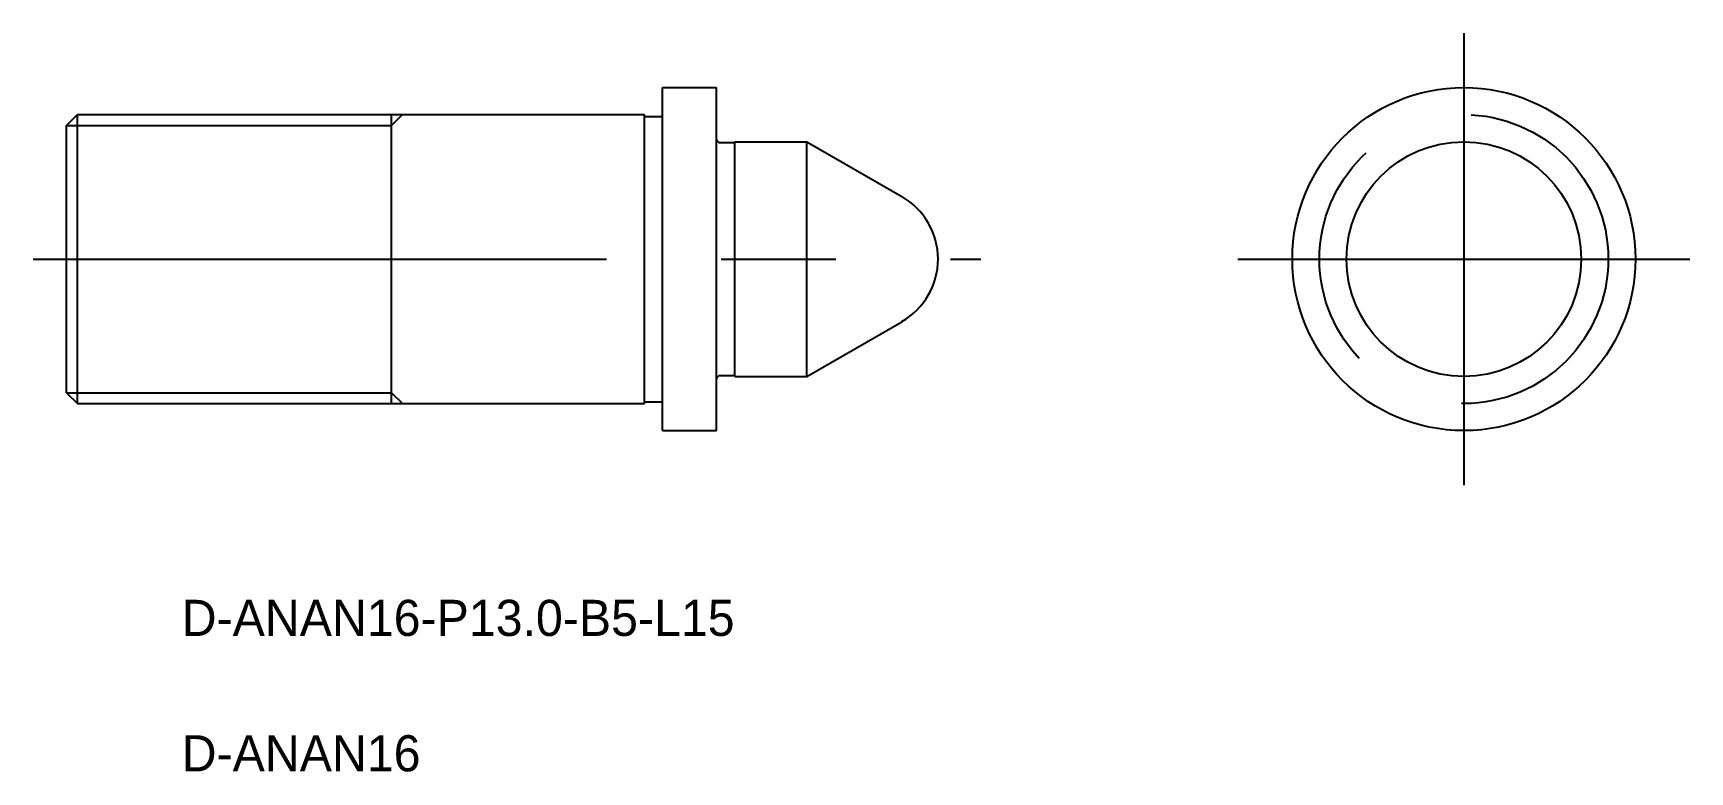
# Model space of a CAD drawing. Extents: x 12.6 to 104.4, y 32.4 to 73.3.
import ezdxf

# ---------------------------------------------------------------- set-up
doc = ezdxf.new("R2010")
doc.units = 0
doc.linetypes.add('CENTER', pattern=[50.8, 31.75, -6.35, 6.35, -6.35])
doc.linetypes.add('DASHED', pattern=[19.05, 12.7, -6.35])
doc.layers.get('0').update_dxf_attribs({"linetype": 'CONTINUOUS'})
doc.layers.add('CENTER', color=1, linetype='CENTER')

msp = doc.modelspace()

# ---------------------------------------------------------------- linework, layer by layer
at = {"color": 7, "linetype": 'CONTINUOUS'}
for p, q in [((47.476, 51.293), (47.476, 70.293)), ((47.476, 70.293), (50.476, 70.293)), ((50.476, 51.293), (50.476, 70.293)), ((14.476, 68.193), (15.076, 68.793)), ((14.476, 53.393), (14.476, 68.193)), ((15.076, 52.793), (15.076, 68.793)), ((15.076, 68.793), (32.476, 68.793)), ((32.476, 52.793), (32.476, 68.793)), ((32.476, 68.793), (46.476, 68.793)), ((46.476, 52.793), (46.476, 68.793)), ((46.476, 68.693), (47.476, 68.693)), ((50.676, 67.243), (51.368, 67.243)), ((51.476, 54.293), (51.476, 67.293)), ((51.476, 67.293), (55.476, 67.293)), ((55.476, 54.293), (55.476, 67.293)), ((55.476, 67.293), (60.735, 64.257)), ((55.476, 54.293), (60.735, 57.328)), ((50.676, 54.343), (51.368, 54.343)), ((51.476, 54.293), (55.476, 54.293)), ((14.476, 53.393), (15.076, 52.793)), ((15.076, 52.793), (46.476, 52.793)), ((46.476, 52.893), (47.476, 52.893)), ((47.476, 51.293), (50.476, 51.293)), ((48.226, 51.293), (48.226, 51.293)), ((48.976, 51.293), (48.977, 51.293))]:
    msp.add_line(p, q, dxfattribs=at)
at = {"color": 3, "linetype": 'CONTINUOUS'}
for p, q in [((14.476, 68.193), (32.476, 68.193)), ((32.476, 68.193), (33.076, 68.793)), ((14.476, 53.393), (32.476, 53.393)), ((32.476, 53.393), (33.076, 52.793))]:
    msp.add_line(p, q, dxfattribs=at)
at = {"color": 7, "linetype": 'CONTINUOUS'}
for radius in [9.5, 6.5]:
    msp.add_circle((91.86, 60.793), radius, dxfattribs=at)
at = {"color": 3, "linetype": 'DASHED'}
msp.add_circle((91.86, 60.793), 8, dxfattribs=at)
at = {"color": 7, "linetype": 'CONTINUOUS'}
for centre, radius, start, end in [((50.676, 67.443), 0.2, 180, 270), ((51.368, 67.443), 0.2, 270, 302.85456), ((58.735, 60.793), 4, 300, 60), ((50.676, 54.143), 0.2, 90, 180), ((51.368, 54.143), 0.2, 57.14544, 90)]:
    msp.add_arc(centre, radius, start, end, dxfattribs=at)
at = {"layer": 'CENTER', "color": 1, "linetype": 'CENTER'}
for p, q in [((91.86, 73.309), (91.86, 48.277)), ((12.619, 60.793), (65.109, 60.793)), ((79.344, 60.793), (104.376, 60.793))]:
    msp.add_line(p, q, dxfattribs=at)

# ---------------------------------------------------------------- texts
at = {"color": 7, "linetype": 'CONTINUOUS'}
for s, p in [('D-ANAN16-P13.0-B5-L15', (20.848, 39.922)), ('D-ANAN16', (20.848, 32.422))]:
    msp.add_text(s, height=2, dxfattribs=at).set_placement(p)

doc.saveas('drawing.dxf')
